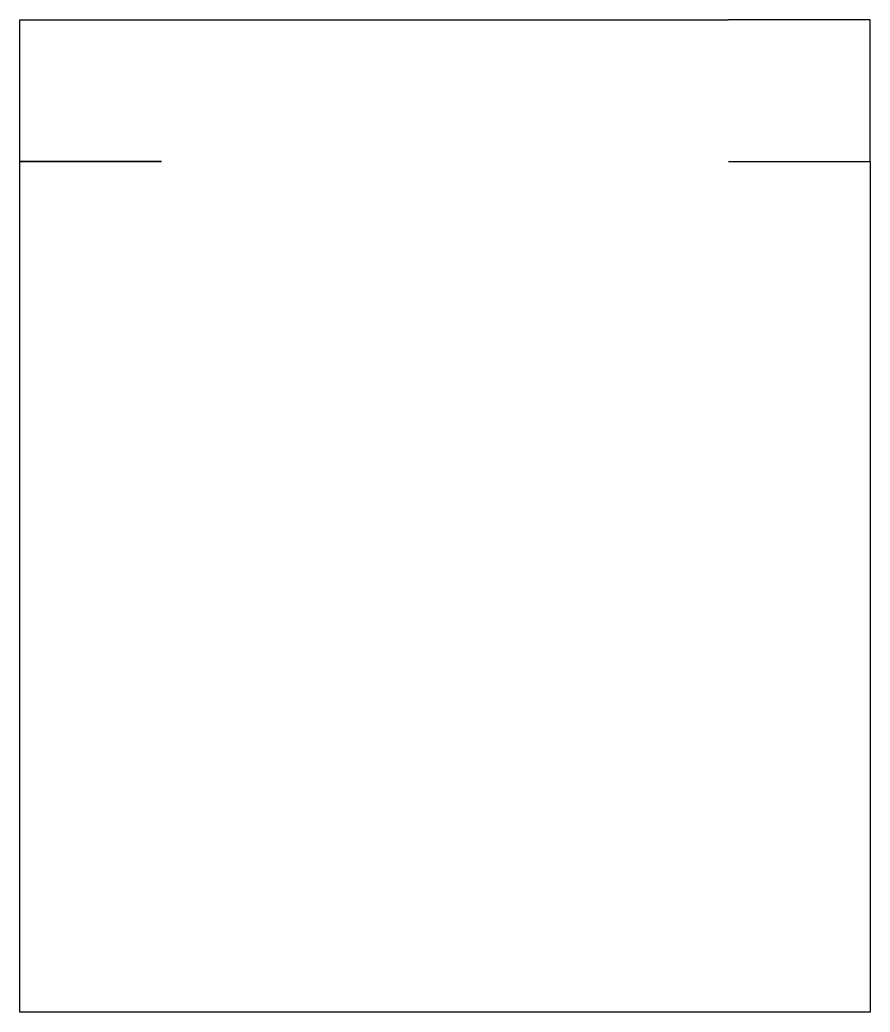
# Model space of a CAD drawing. Header units: millimetres. Extents: x 2843 to 3443, y 1573 to 2273.
import ezdxf

# ---------------------------------------------------------------- set-up
doc = ezdxf.new("R2010")
doc.units = ezdxf.units.MM

msp = doc.modelspace()

# ---------------------------------------------------------------- linework, layer by layer
msp.add_line((2842.72, 2172.93), (2942.72, 2172.93))
for points in [[(2942.72, 2172.93), (2842.72, 2172.93), (2842.72, 2272.93), (2942.72, 2272.93)], [(2942.72, 2272.93), (3342.72, 2272.93)], [(3342.72, 2172.93), (3442.72, 2172.93), (3442.72, 2272.93), (3342.72, 2272.93)], [(3342.72, 2172.93), (3442.72, 2172.93), (3442.72, 1572.93), (2842.72, 1572.93), (2842.72, 2172.93), (2942.72, 2172.93)], [(3342.72, 1572.93), (2942.72, 1572.93)]]:
    msp.add_lwpolyline(points)

doc.saveas('drawing.dxf')
